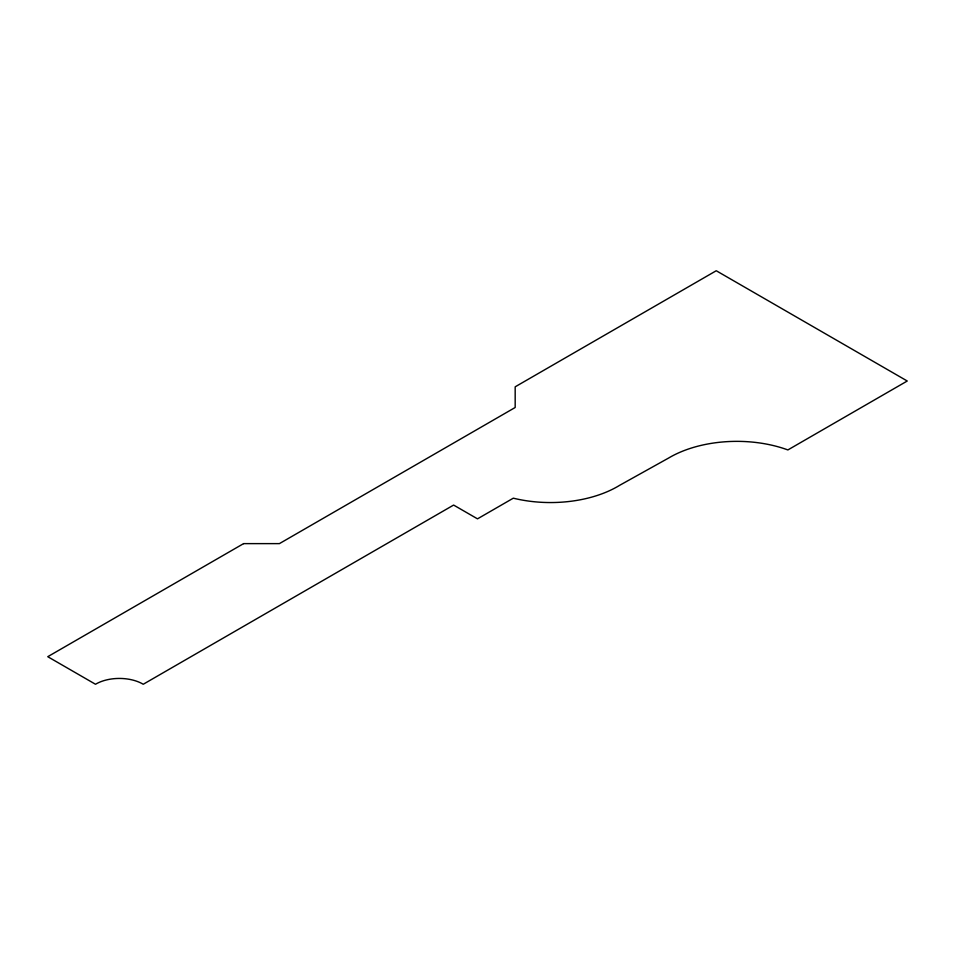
<?xml version="1.0" encoding="UTF-8"?>
<svg xmlns="http://www.w3.org/2000/svg" width="955" height="955" viewBox="0 0 955 955"><rect width="100%" height="100%" fill="white"/><g stroke="black" fill="none" stroke-linecap="round" stroke-linejoin="round"><path stroke-width="1.43" d="M243.597 543.622L47.75 656.694L95.5 684.258A33.306 19.231 0 0 1 143.25 684.258L453.625 505.064L477.5 518.851L513.312 498.176A95.022 54.865 0 0 0 619.604 485.343L668.655 458.018A94.999 54.841 0 0 1 787.875 449.936L907.25 381.009L716.25 270.743L515.175 386.823L515.175 407.499L279.409 543.622L243.597 543.622"/></g></svg>
